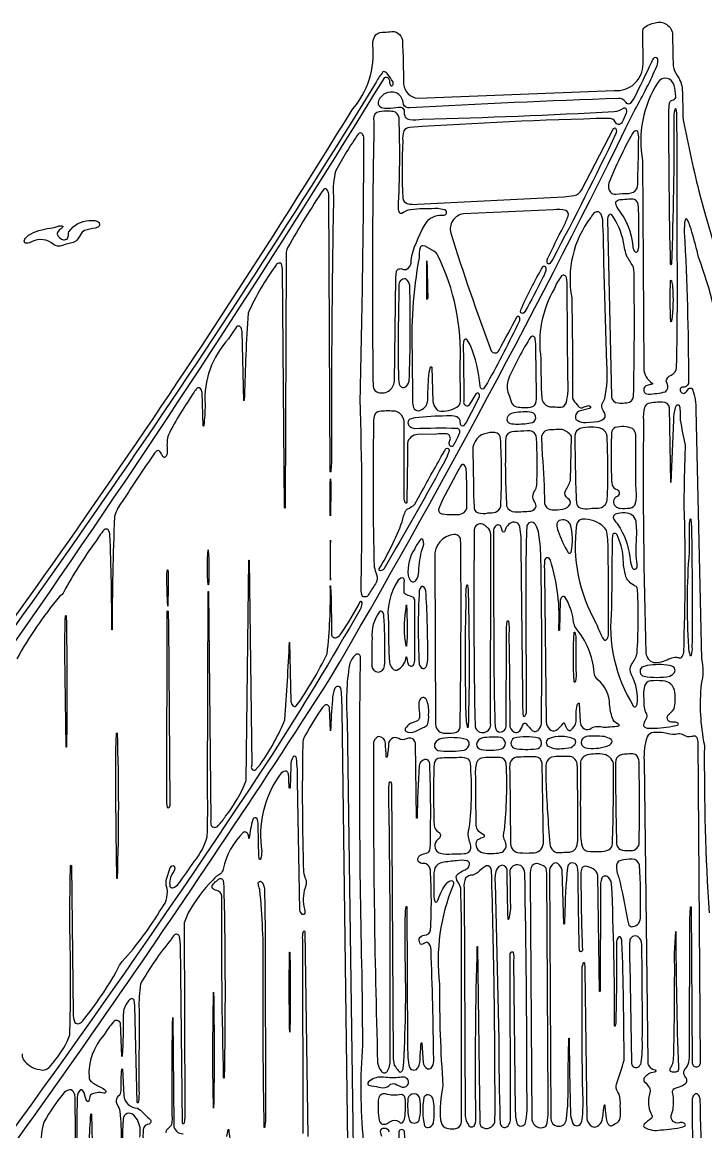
# Model space of a CAD drawing. Header units: metres. Extents: x 0.1 to 11.9, y 2.5 to 10.6.
# Drawn here: x 6.68 to 8.805, y 7.151 to 10.598 of the extents above; entities that cross this region are included whole.
import ezdxf

# ---------------------------------------------------------------- set-up
doc = ezdxf.new("R2010")
doc.units = ezdxf.units.M

msp = doc.modelspace()

# ---------------------------------------------------------------- linework, layer by layer
at = {"layer": 'Layer 1', "color": 0}
for points in [[(6.04073, 7.92619, 0.0277), (7.70537, 10.3256), (7.70537, 10.3256, 0.2075), (7.76971, 10.52715, -0.1031), (7.77573, 10.55457, -0.2416), (7.80009, 10.56705, 0.0179), (7.8229, 10.56874, -0.4296), (7.86173, 10.54217, -0.0086), (7.86565, 10.40595, 0.3712), (7.91063, 10.36227), (8.52034, 10.38612, 0.4442), (8.60974, 10.46837), (8.60879, 10.56876, -0.1869), (8.61513, 10.58267, -0.1322), (8.64719, 10.59617, -0.4922), (8.70156, 10.55943, 0.0068), (8.7034, 10.46224, 0.1331), (8.71581, 10.43278, -0.1458), (8.73148, 10.38928, -0.0059), (8.73418, 10.29458, 0.0105), (8.78707, 10.05814, 0.008), (9.36239, 8.14779, 0.034)], [(6.20922, 6.50526, 0.0181), (7.6367, 8.5581, 0.0184), (8.58445, 10.32633, 0.0305), (8.65326, 10.46368, 0.1388), (8.65572, 10.482, 0.5564), (8.64438, 10.48713, 0.0882), (8.63565, 10.47385, -0.0136), (8.58085, 10.36113), (8.56976, 10.34559, -0.3911), (8.55981, 10.34616, -0.0966), (8.55571, 10.35091, 0.2585), (8.53392, 10.3611, 0.0059), (7.88434, 10.33184, -0.3339), (7.86554, 10.34256), (7.86391, 10.35015, 0.2518), (7.84255, 10.37889, 0.436), (7.78654, 10.35003, 0.3918), (7.7969, 10.33365, 0.1128), (7.81602, 10.3311, 0.0137), (7.84951, 10.33397, -0.5482), (7.86767, 10.31752, 0.1406), (7.87084, 10.30367, 0.2177), (7.88451, 10.29595, 0.0542), (7.92348, 10.29687, 0.0064), (8.5205, 10.32052, 0.1476), (8.54867, 10.33113, -0.4439), (8.55661, 10.33042, -0.1767), (8.55708, 10.3158, -0.0201), (8.54445, 10.28744, -0.2897), (8.5333, 10.28044, -0.291), (8.52348, 10.28843, 0.2923), (8.50244, 10.29957, 0.0109), (7.8845, 10.27133, 0.2316), (7.8664, 10.26045, 0.1189), (7.86271, 10.22933, 0.0199), (7.86306, 10.05184, 0.281), (7.8763, 10.03519, 0.0941), (7.90836, 10.03291), (8.36403, 10.05627), (8.39564, 10.05957, 0.1686), (8.41902, 10.07648), (8.51791, 10.268, -0.5691), (8.52536, 10.26718, -0.1871), (8.5256, 10.25204, -0.0101), (8.32919, 9.86204), (8.32032, 9.84871, -0.4716), (8.31314, 9.84904, -0.2021), (8.31299, 9.86363, -0.0105), (8.36229, 9.9621, 0.0331), (8.37707, 9.99608, 0.3917), (8.37018, 10.0137, 0.1038), (8.33144, 10.01584), (8.05184, 10.00282, 0.4672), (8.01255, 9.94277, 0.0164), (8.13816, 9.57773, 0.298), (8.15067, 9.57072, 0.2979), (8.16211, 9.57938, 0.0073), (8.21816, 9.68367, -0.2722), (8.22176, 9.68534, -0.2726), (8.22498, 9.683, -0.1864), (8.22467, 9.66841, -0.0141), (8.12639, 9.47842), (8.11346, 9.45933, -0.3762), (8.1076, 9.45944, -0.2107), (8.10375, 9.46819, 0.0725), (8.07261, 9.59608), (8.06339, 9.6119, 0.4392), (8.05383, 9.61122), (8.0515, 9.605, 0.0365), (8.05139, 9.56689), (8.05234, 9.42019, 0.2795), (8.05649, 9.40895, 0.2795), (8.06837, 9.40744), (8.07291, 9.41322), (8.09194, 9.44457, -0.5448), (8.09924, 9.44529, -0.2012), (8.0993, 9.431, -0.017), (8.06069, 9.35685), (8.05187, 9.34392, -0.5174), (8.0429, 9.34932, -0.0489), (8.04176, 9.35517, 0.283), (8.03101, 9.37257, 0.1187), (7.99904, 9.37511, 0.0232), (7.90086, 9.36928), (7.8853, 9.36519, 0.5375), (7.88472, 9.34272, 0.1464), (7.89999, 9.33644, -0.0115), (8.03087, 9.3374, -0.4642), (8.03895, 9.32221, -0.0279), (8.02676, 9.29537, -0.0235), (8.02111, 9.28495, -0.3407), (8.01394, 9.28054, -0.3408), (8.00785, 9.28635, -0.1367), (8.00895, 9.29895, 0.5294), (7.99945, 9.31967, 0.0565), (7.96746, 9.31823), (7.90911, 9.31702, 0.3685), (7.87755, 9.29027, -0.0061), (7.87537, 9.10539, -0.3097), (7.87279, 9.10396, -0.3095), (7.87053, 9.10585, -0.1147), (7.86743, 9.11985), (7.86685, 9.35933, 0.3838), (7.83359, 9.39015, 0.0397), (7.79008, 9.38914, 0.2771), (7.7747, 9.37669, 0.0883), (7.772, 9.34514, 0.0109), (7.77413, 8.90629, 0.0297), (7.78174, 8.88237, -0.2436), (7.77806, 8.85331, 0.0098), (7.75701, 8.82, -0.4337), (7.73837, 8.81442), (7.73529, 8.82082, -0.0611), (7.73406, 8.85904, 0.0131), (7.73057, 9.42791, 0.0058), (7.74206, 10.23777, 0.171), (7.73679, 10.25199, 0.4338), (7.72539, 10.25177, 0.0278), (7.65479, 10.13712, 0.089), (7.64774, 10.05772, 0.0054), (7.64158, 9.25372, -0.0356), (7.63904, 9.20149, -0.3613), (7.63836, 9.20092, -0.3613), (7.63768, 9.20149), (7.63316, 10.06408, 0.1473), (7.62732, 10.07848, 0.448), (7.61723, 10.07924, 0.0203), (7.50609, 9.89963, 0.1401), (7.50058, 9.8682), (7.49744, 9.08995, -0.3803), (7.49636, 9.08899, -0.3796), (7.4953, 9.08995), (7.48918, 9.8321), (7.48616, 9.84808, 0.444), (7.46968, 9.84432, 0.049), (7.382, 9.69483), (7.382, 9.69483, 0.01), (7.37093, 9.43583), (7.36932, 9.42254), (7.36389, 9.63778, 0.1653), (7.35809, 9.65205, 0.4289), (7.34654, 9.65168, 0.0288), (7.3213, 9.61468, 0.2044), (7.24848, 9.41078, -0.0283), (7.24443, 9.34414, -0.3601), (7.24376, 9.3436, -0.3583), (7.24311, 9.34414), (7.23934, 9.44793, 0.1736), (7.23326, 9.46094, 0.4035), (7.22404, 9.46107, 0.0665), (7.21379, 9.44829, 0.03), (7.1344, 9.31661, 0.0927), (7.13084, 9.27342), (7.13087, 9.2616, -0.1734), (7.12471, 9.24657, -0.3849), (7.1207, 9.24614, -0.1474), (7.11503, 9.25354, 0.1323), (7.10584, 9.26635, 0.3104), (7.09861, 9.26697), (7.0913, 9.25924, 0.0095), (6.99195, 9.11025, 0.1072), (6.96693, 9.06267, 0.0101), (6.95991, 8.71077, -0.3919), (6.9593, 8.7102, -0.3919), (6.95868, 8.71077, 0.0105), (6.95303, 9.00623, 0.1696), (6.94731, 9.02084, 0.4137), (6.93498, 9.02131, 0.0397), (6.90754, 8.98358, 0.0377), (6.80988, 8.82893, -0.1178), (6.7963, 8.81376, 0.0491), (6.66353, 8.62067, 0.0404)], [(8.85748, 9.55683, 0.0587), (8.7826, 9.86826, 0.0151), (8.76189, 9.94596, 0.06), (8.7472, 9.98488, 0.2886), (8.74386, 9.98691, 0.289), (8.74057, 9.98477, 0.0584), (8.73806, 9.94624, -0.0142), (8.75082, 9.48297, -0.4899), (8.73533, 9.46471, 0.2779), (8.72646, 9.46087, 0.278), (8.7257, 9.45123, 0.1896), (8.73658, 9.4448, 0.1991), (8.73846, 9.44545, 0.028), (8.74807, 9.45505), (8.75197, 9.45993, -0.361), (8.76115, 9.4599), (8.76453, 9.45516, -0.0929), (8.7737, 9.39447), (8.79107, 8.62017, -0.1272), (8.79039, 8.54234, 0.076), (8.80045, 8.35241, 0.018), (8.81505, 7.83148, 0.064)], [(6.67998, 7.39372, 0.14), (6.68368, 7.3764, 0.2104), (6.73498, 7.34463, 0.2856), (6.76428, 7.35145, 0.0534), (6.78385, 7.37559, 0.095), (6.82829, 7.45233, 0.0096), (6.83008, 7.70507, -0.0149), (6.83077, 7.97788, -0.3537), (6.83188, 7.97914, -0.353), (6.83335, 7.97834), (6.83892, 7.51759, 0.0986), (6.84276, 7.4943, 0.3481), (6.8531, 7.48683, 0.1713), (6.86744, 7.49482, 0.0436), (6.97681, 7.65628, -0.0842), (6.99064, 7.67997, 0.0517), (7.11381, 7.8464, 0.2586), (7.12814, 7.91622, -0.115), (7.12869, 7.93574), (7.14037, 7.97147), (7.14402, 7.97641, -0.4368), (7.15269, 7.97618, -0.3383), (7.14806, 7.95587, 0.1983), (7.13952, 7.9137, 0.3184), (7.14813, 7.90942, 0.1226), (7.16644, 7.92139, -0.0056), (7.21496, 7.99064, 0.1042), (7.25529, 8.06793, 0.0125), (7.25639, 8.21033), (7.25804, 8.82885, -0.3608), (7.25871, 8.82943, -0.3625), (7.25941, 8.82885), (7.26601, 8.12007, 0.0935), (7.26757, 8.10293, 0.5112), (7.28976, 8.10248, 0.048), (7.31234, 8.132, 0.073), (7.37674, 8.24221), (7.37674, 8.24221), (7.38424, 8.92702, -0.3914), (7.38484, 8.92756, -0.3907), (7.38543, 8.92702), (7.39367, 8.29018), (7.3922, 8.28265, 0.5319), (7.40445, 8.27521), (7.42089, 8.29332, 0.056), (7.49685, 8.43154, 0.0051), (7.51095, 8.67208), (7.51537, 8.48839, 0.1777), (7.52159, 8.47479, 0.4069), (7.5322, 8.47424, 0.0437), (7.62809, 8.63638, 0.0339), (7.63766, 8.84674, -0.396), (7.63817, 8.84722, -0.396), (7.63867, 8.84674, -0.0097), (7.64167, 8.69466, 0.479), (7.65659, 8.68689, 0.1582), (7.67134, 8.69954, 0.0375), (7.73054, 8.7984, -0.5132), (7.73363, 8.79873, -0.1983), (7.73583, 8.79255, -0.0993), (7.73022, 8.7734, -0.0118), (7.45563, 8.32092, -0.0169), (6.29551, 6.67887, -0.0135)], [(7.69267, 7.11507), (7.67439, 8.46254, 0.0203), (7.67185, 8.52344), (7.67011, 8.52991, 0.2899), (7.66089, 8.53513, 0.2898), (7.65224, 8.52903, 0.0779), (7.64417, 8.49336, 0.0117), (7.63859, 8.39687), (7.63542, 8.46827, 0.4886), (7.62066, 8.47708), (7.61338, 8.46909, 0.0265), (7.56036, 8.38424, 0.1544), (7.5523, 8.3526, 0.013), (7.55456, 7.95927, 0.0535), (7.56127, 7.93478, -0.1637), (7.56192, 7.9166, 0.1383), (7.55562, 7.85133, -0.0488), (7.55859, 7.83342, -0.5734), (7.55077, 7.82671, -0.2126), (7.5436, 7.83931), (7.53604, 8.24182, 0.0283), (7.53266, 8.31132, 0.2748), (7.52902, 8.31708, 0.275), (7.52221, 8.31663, 0.1522), (7.51512, 8.2872), (7.51258, 8.21997, -0.3777), (7.51146, 8.21898, -0.377), (7.51035, 8.21997, -0.0151), (7.50891, 8.25345, 0.0455), (7.5071, 8.26515, 0.494), (7.49325, 8.27054, 0.1544), (7.47901, 8.25748, 0.1918), (7.42463, 8.02227, -0.0458), (7.42128, 7.99896, -0.3376), (7.41893, 7.99717, -0.3376), (7.41658, 7.99896, -0.0144), (7.41411, 8.09771, 0.0546), (7.41162, 8.12084, 0.3217), (7.40442, 8.12673, 0.3218), (7.39653, 8.1218, 0.0444), (7.38599, 8.06319, -0.4888), (7.38546, 8.06286, -0.2791), (7.38486, 8.06357, 0.0337), (7.38243, 8.07464, 0.4519), (7.36782, 8.08193, 0.1413), (7.30449, 7.96755, -0.1628), (7.29661, 7.95282, 0.0997), (7.27233, 7.93324, 0.0641), (7.19639, 7.83164), (7.18387, 7.79998), (7.18605, 7.21694, -0.0489), (7.18324, 7.17762, -0.3423), (7.18103, 7.17591, -0.3417), (7.17884, 7.17762), (7.17189, 7.73469), (7.16908, 7.75806, 0.5035), (7.15305, 7.76327, 0.1005), (7.14282, 7.74835, 0.0475), (7.04834, 7.61076, 0.0447), (7.04327, 7.5314), (7.04273, 7.28029, -0.0733), (7.04082, 7.24208, -0.3518), (7.03918, 7.24076, -0.3525), (7.03752, 7.24208), (7.03049, 7.54272), (7.02776, 7.55987, 0.3451), (7.02045, 7.56491, 0.1697), (7.00809, 7.5551, 0.1563), (6.99432, 7.51527, -0.0122), (6.99123, 7.3863, -0.3564), (6.99045, 7.38567, -0.3564), (6.98968, 7.3863), (6.98554, 7.48928, 0.564), (6.96348, 7.49292, 0.029), (6.93441, 7.45197, 0.2025), (6.88788, 7.32064, 0.217), (6.89401, 7.30776, 0.0527), (6.9232, 7.28998, -0.0962), (6.93931, 7.2792, -0.2961), (6.93935, 7.27327, -0.296), (6.93396, 7.27081, 0.2391), (6.89199, 7.26478, 0.1389), (6.89123, 7.26352, 0.0124), (6.88741, 7.24774, -0.4625), (6.88356, 7.24569, -0.251), (6.87901, 7.25106), (6.87434, 7.26835, 0.1532), (6.86767, 7.28049, 0.4094), (6.86003, 7.28049, 0.1985), (6.85122, 7.25854, 0.0169), (6.85504, 6.91718, 0.0083)], [(7.55388, 7.14597), (7.55243, 7.74819, -0.1162), (7.55439, 7.77333, -0.3204), (7.55651, 7.77522, -0.321), (7.559, 7.77383), (7.56817, 7.13706, 0.3439)], [(7.1284, 7.14762, -0.3124), (7.1339, 7.16177, 0.0309), (7.1431, 7.17118, 0.1242), (7.14696, 7.18849, -0.0074), (7.1479, 7.50552, -0.3927), (7.14833, 7.50592, -0.3927), (7.14876, 7.50552), (7.15128, 7.17267, 0.4167), (7.18008, 7.1453, -0.0568)], [(6.98987, 7.03675, 0.0245), (6.98513, 7.214, 0.0796), (6.97597, 7.23581, -0.1319), (6.97285, 7.24825, -0.1797), (6.98395, 7.26657, 0.1118), (6.98747, 7.28324, -0.0204), (6.98949, 7.34562, -0.3483), (6.9905, 7.34642, -0.3495), (6.99153, 7.34562), (6.99606, 7.2644, 0.3737), (7.03814, 7.22447, -0.115), (7.05595, 7.2102, 0.0145), (7.07485, 7.19242, -0.568), (7.07521, 7.17488, 0.3945), (7.05612, 7.15836, 0.0311), (7.0564, 7.11958, 0.0555)], [(6.845, 6.90006, 0.006), (6.84476, 7.2585, 0.1128), (6.84003, 7.27545, 0.3737), (6.82304, 7.28062, 0.1378), (6.8071, 7.2693, 0.0341), (6.74871, 7.18358, 0.1188), (6.74049, 7.10501)], [(6.8902, 7.02612, -0.0362), (6.89401, 7.2059, -0.379), (6.89478, 7.20659, -0.3798), (6.89557, 7.2059), (6.90145, 6.94149, 0.3399)], [(7.04616, 7.13468, 0.0197), (7.04725, 7.15855, 0.1673), (7.02707, 7.203, 0.3031), (7.00607, 7.20768, 0.3031), (6.99369, 7.19008, 0.0169), (6.99241, 7.03675, -0.3718)], [(7.31614, 7.13655), (7.32051, 7.15749, -0.2786), (7.32154, 7.15863, -0.4665), (7.32241, 7.15806, 0.0491), (7.32599, 7.13112)], [(7.82136, 7.15125, 0.3632), (7.8044, 7.16182, 0.4378), (7.7927, 7.15178, 0.0574), (7.79734, 7.1373, -0.2331)], [(7.87383, 6.86299, 0.0076), (7.86868, 7.15114, 0.3384), (7.85981, 7.15801, 0.3385), (7.85085, 7.15125, 0.0074), (7.85013, 5.89353, -0.1274)]]:
    msp.add_lwpolyline(points, format="xyb", dxfattribs=at)
for points in [[(2.87343, 4.59892, 0.1276), (2.86229, 4.57138, 0.3157), (2.86591, 4.55992, 0.3157), (2.87791, 4.55941, 0.0087), (3.42105, 5.06938), (4.30586, 5.93711, 0.0199), (5.43085, 7.15143, 0.0349), (6.76457, 8.82672, 0.0132), (7.80683, 10.4261, -0.3156), (7.81356, 10.42746, -0.3081), (7.82169, 10.41323, 0.1559), (7.82504, 10.40217, 0.554), (7.83153, 10.40224, 0.2638), (7.83198, 10.4139, 0.0415), (7.81648, 10.43607, 0.1151), (7.80658, 10.44448, 0.3209), (7.80157, 10.44374, 0.041), (7.77989, 10.41175, -0.0264), (6.06598, 7.92675, -0.0319), (3.46018, 5.16184), (2.87343, 4.59892)], [(8.60827, 10.16823), (8.61192, 9.52275, 0.2541), (8.63834, 9.47719, -0.294), (8.63951, 9.47544, -0.2949), (8.6384, 9.47363, 0.0658), (8.62553, 9.47022), (8.61857, 9.46819, 0.3506), (8.61244, 9.45238, 0.3506), (8.62651, 9.44294, 0.0512), (8.67925, 9.45003, 0.3588), (8.68499, 9.47539), (8.68209, 9.48293, -0.321), (8.69676, 9.50187, 0.2907), (8.71389, 9.5258, 0.009), (8.71547, 9.94718, 0.0053), (8.7148, 10.31619), (8.71285, 10.3286, 0.2871), (8.71113, 10.32968, 0.2859), (8.70942, 10.3286, 0.1182), (8.70595, 10.30594, -0.0099), (8.69811, 9.84614, -0.363), (8.69671, 9.84496, -0.3623), (8.69532, 9.84614, -0.0054), (8.68994, 10.32423), (8.69185, 10.34785, -0.2768), (8.70393, 10.35732, 0.3725), (8.71188, 10.36779, 0.0571), (8.70609, 10.4012, 0.3128), (8.68434, 10.42368, 0.3129), (8.65566, 10.4112, 0.1898), (8.60827, 10.16823)], [(7.77356, 10.29015, 0.008), (7.77058, 9.46746, 0.2678), (7.78225, 9.44987, 0.5314), (7.83688, 9.48306), (7.84163, 9.804), (7.84362, 9.82482, -0.4339), (7.86236, 9.83104, 0.0806), (7.87357, 9.83035, 0.3147), (7.88936, 9.85781), (7.8907, 9.87249, -0.0669), (7.93842, 9.97956, -0.2559), (7.99191, 9.99857, 0.3745), (7.99915, 10.00741, 0.3745), (7.99139, 10.0158, 0.0996), (7.95252, 10.01858, 0.0449), (7.87881, 10.01427, 0.0896), (7.8626, 10.0053, -0.4109), (7.85426, 10.00564, -0.1351), (7.84929, 10.01982, 0.0222), (7.85137, 10.30032, 0.3719), (7.83329, 10.32068, 0.056), (7.81158, 10.32154, 0.105), (7.7822, 10.3178, 0.3437), (7.77356, 10.29015)], [(8.50329, 10.09896, 0.2127), (8.5085, 10.07037, 0.2096), (8.52555, 10.06438, -0.0144), (8.56583, 10.06639, 0.2373), (8.59018, 10.08053, 0.1118), (8.5931, 10.10992, 0.0082), (8.59635, 10.24266), (8.59313, 10.25888, 0.3658), (8.58726, 10.2609, 0.1545), (8.5769, 10.25261, 0.0297), (8.50329, 10.09896)], [(8.58287, 10.04768, 0.0893), (8.56474, 10.04837, -0.03), (8.54147, 10.04674, 0.1192), (8.52683, 10.04145, 0.296), (8.52416, 10.03531, 0.104), (8.53168, 10.01809, -0.1553), (8.57764, 9.90221, 0.1569), (8.58525, 9.88441, 0.4713), (8.59348, 9.88653, 0.1152), (8.59626, 9.90327), (8.59638, 9.99327, 0.0396), (8.59444, 10.03193, 0.2751), (8.58287, 10.04768)], [(8.38809, 9.74191, -0.0078), (8.39009, 9.4293), (8.39341, 9.42371, -0.0132), (8.40843, 9.40495, 0.2735), (8.42011, 9.40042), (8.42703, 9.4034, 0.0421), (8.4401, 9.40721, -0.3797), (8.44597, 9.40429, -0.3797), (8.44378, 9.39811), (8.4116, 9.38948, 0.4532), (8.4014, 9.36456), (8.40686, 9.3605, 0.1514), (8.43164, 9.35509), (8.47013, 9.35809, 0.2038), (8.49192, 9.37155, 0.2441), (8.48878, 9.38717, -0.1912), (8.482, 9.41018), (8.49116, 9.42911, 0.0657), (8.49768, 9.53665), (8.48744, 9.85244, 0.017), (8.48436, 9.98479), (8.47965, 10.00204, 0.423), (8.46001, 10.00699, 0.1208), (8.44701, 9.99121, 0.2116), (8.38809, 9.74191)], [(8.58179, 9.80308, 0.0689), (8.58023, 9.83678, 0.035), (8.5604, 9.8687, -0.0557), (8.54917, 9.91536, 0.1035), (8.51249, 9.99966, 0.4968), (8.50346, 9.99922, 0.1469), (8.49955, 9.98507), (8.51128, 9.43579, 0.3915), (8.53204, 9.41539, 0.0235), (8.55956, 9.41565, 0.3865), (8.58015, 9.43588, 0.0101), (8.58179, 9.80308)], [(6.8383, 9.96252, -0.2027), (6.90576, 9.98183, -0.1774), (6.91924, 9.97553, -0.5013), (6.91498, 9.96147), (6.90653, 9.95867, 0.0386), (6.87396, 9.951), (6.86685, 9.9459), (6.85285, 9.92482, -0.1853), (6.83897, 9.91425, 0.0153), (6.80516, 9.90459, -0.2448), (6.77652, 9.90841, 0.305), (6.71121, 9.9168, -0.0899), (6.69329, 9.91149, -0.4468), (6.68654, 9.91773), (6.68811, 9.92379, -0.1179), (6.69999, 9.9366, -0.102), (6.76692, 9.95831, 0.0444), (6.79155, 9.96473, -0.1495), (6.80571, 9.96484, -0.4801), (6.80636, 9.96278, -0.0822), (6.79926, 9.95529, 0.0806), (6.78975, 9.94531, 0.222), (6.7889, 9.94017, 0.2134), (6.80889, 9.92183, 0.4959), (6.82376, 9.93874, -0.0965), (6.82514, 9.94692), (6.8383, 9.96252)], [(7.91363, 9.86618, 0.0577), (7.89268, 9.55244, 0.0064), (7.89378, 9.4148, 0.1126), (7.89869, 9.39769, 0.3686), (7.91647, 9.39232, 0.3439), (7.94126, 9.43018, -0.024), (7.94485, 9.5108), (7.94873, 9.52621, -0.3077), (7.95101, 9.52814, -0.3078), (7.95364, 9.52673), (7.95685, 9.41989, 0.1633), (7.96875, 9.39497, 0.1968), (7.98533, 9.38962, 0.1582), (8.03638, 9.40672, 0.23), (8.042, 9.41952), (8.04189, 9.53665, 0.1242), (7.97235, 9.87401, 0.1616), (7.9597, 9.88673), (7.93307, 9.90208), (7.92552, 9.9038, 0.3545), (7.91707, 9.89733, 0.0602), (7.91363, 9.86618)], [(7.94033, 9.76067, -0.1011), (7.93927, 9.7371), (7.93898, 9.73683), (7.93861, 9.737, -0.1329), (7.93785, 9.73918), (7.93779, 9.85716), (7.93923, 9.83389, 0.0099), (7.94033, 9.76067)], [(8.24338, 9.70065), (8.23916, 9.69527, -0.2828), (8.23309, 9.694, -0.2831), (8.22921, 9.69887), (8.22997, 9.70454, -0.0268), (8.29829, 9.83853, -0.2826), (8.30308, 9.84052, -0.2828), (8.30703, 9.83714, -0.1788), (8.30671, 9.82414, -0.0521), (8.29678, 9.80133, -0.0136), (8.24338, 9.70065)], [(7.86715, 9.46358, 0.295), (7.8829, 9.48352, 0.0163), (7.88467, 9.77992, 0.2076), (7.87221, 9.80085, 0.4784), (7.85031, 9.78033), (7.84938, 9.67875, 0.0071), (7.84926, 9.50708, 0.0438), (7.85213, 9.47425, 0.3854), (7.86715, 9.46358)], [(8.29259, 9.55244, 0.0173), (8.29507, 9.43028, 0.4402), (8.3326, 9.40369, 0.0674), (8.35414, 9.40264, 0.3283), (8.37149, 9.41671, 0.0777), (8.37626, 9.48933), (8.37364, 9.7715, 0.0639), (8.37151, 9.80493, 0.5549), (8.35687, 9.81009, 0.0747), (8.3342, 9.77098, 0.1725), (8.29259, 9.55244)], [(8.69807, 9.66933, -0.1263), (8.69682, 9.66705), (8.69642, 9.66695), (8.69614, 9.66726, -0.0252), (8.69541, 9.79563, -0.5), (8.6968, 9.79635, -0.2226), (8.69867, 9.79402, -0.0437), (8.70116, 9.77651, -0.0603), (8.69807, 9.66933)], [(8.19213, 9.44341, 0.0188), (8.20143, 9.41618, 0.2696), (8.21609, 9.4035, 0.069), (8.2378, 9.40171, 0.1045), (8.26668, 9.40403, 0.2044), (8.2751, 9.41281, 0.1086), (8.27853, 9.44398), (8.27682, 9.58203, 0.0491), (8.27459, 9.61478, 0.5636), (8.261, 9.62127, 0.0384), (8.19148, 9.48968, 0.2062), (8.19213, 9.44341)], [(8.74218, 9.28443, -0.0243), (8.72671, 9.36214, -0.0232), (8.72579, 9.39134, 0.0446), (8.72429, 9.40318, 0.282), (8.71962, 9.40821, 0.282), (8.71302, 9.40634), (8.70936, 9.40021, 0.0764), (8.70468, 9.36172), (8.69579, 9.16784), (8.69194, 9.4004, 0.4053), (8.67044, 9.41829, 0.0548), (8.62605, 9.41352, 0.2419), (8.61432, 9.40133, 0.0879), (8.61111, 9.36184, 0.0103), (8.6189, 8.63815, 0.3199), (8.64249, 8.60959, 0.1455), (8.69006, 8.62018, -0.0673), (8.70836, 8.62527, -0.1146), (8.71959, 8.62424, 0.2354), (8.72925, 8.62424, 0.1448), (8.73614, 8.64058, 0.0167), (8.73795, 9.09454, -0.0123), (8.74218, 9.28443)], [(8.26657, 9.35453, 0.3651), (8.27604, 9.37411, 0.365), (8.25836, 9.38676, 0.084), (8.20125, 9.38303, 0.3265), (8.1866, 9.36254, 0.3392), (8.2021, 9.35078, 0.0571), (8.24811, 9.35163), (8.26657, 9.35453)], [(8.5882, 9.14311, -0.0061), (8.58741, 9.31165, 0.1265), (8.58235, 9.33053), (8.57665, 9.33636, 0.1668), (8.52344, 9.33898, 0.2944), (8.5117, 9.32234, 0.0123), (8.51114, 9.22129, 0.0156), (8.51237, 9.1674, 0.2771), (8.52565, 9.14752, -0.3408), (8.53579, 9.13626, -0.3408), (8.52748, 9.1236, 0.5655), (8.52389, 9.0947, 0.1972), (8.53812, 9.08847, 0.0536), (8.56923, 9.08907, 0.3334), (8.58653, 9.10392, 0.0907), (8.5882, 9.14311)], [(8.12644, 9.32202, 0.3844), (8.08049, 9.26821), (8.08245, 9.15783, 0.0115), (8.08495, 9.08889, 0.313), (8.09758, 9.07386, 0.1068), (8.12789, 9.07364, 0.0562), (8.15077, 9.07632, 0.2935), (8.16748, 9.09462, 0.0288), (8.16685, 9.30557, 0.2714), (8.15636, 9.32171, 0.1461), (8.12644, 9.32202)], [(8.18586, 9.09563, 0.3321), (8.21123, 9.07719, 0.0226), (8.26053, 9.07951, 0.3314), (8.27734, 9.09521, 0.1229), (8.27147, 9.11076, -0.2672), (8.27077, 9.13781, 0.1684), (8.28012, 9.17461, 0.0181), (8.27901, 9.30606, 0.2508), (8.26761, 9.32572, 0.1186), (8.24938, 9.32881, -0.0142), (8.20976, 9.32655, 0.2785), (8.18463, 9.31362, 0.0947), (8.18249, 9.28195, 0.0221), (8.18586, 9.09563)], [(8.38384, 9.17469), (8.38697, 9.31231, 0.1709), (8.35727, 9.33347, 0.0373), (8.33278, 9.33189), (8.31898, 9.33181, 0.4227), (8.29413, 9.30663), (8.2961, 9.25201, -0.0259), (8.30336, 9.10335, 0.3627), (8.32629, 9.08349, 0.0449), (8.36082, 9.08586, 0.232), (8.383, 9.1011, 0.371), (8.37601, 9.11899, -0.3919), (8.36887, 9.14229, 0.0493), (8.38384, 9.17469)], [(8.41447, 9.33592), (8.40334, 9.32929, 0.1552), (8.39815, 9.29774, 0.0097), (8.40246, 9.10468, 0.2878), (8.41389, 9.08929, 0.1071), (8.44517, 9.08775, -0.0182), (8.47075, 9.08886, 0.3705), (8.49863, 9.11434, 0.0232), (8.49786, 9.31184, 0.2771), (8.48208, 9.33549, 0.1465), (8.41447, 9.33592)], [(8.00016, 9.24696, -0.0106), (7.80369, 8.89945, -0.253), (7.79328, 8.89435, -0.527), (7.78971, 8.90002, 0.0429), (7.86118, 9.04582, -0.0758), (7.87302, 9.0818), (7.87754, 9.08605, 0.0769), (7.90041, 9.10053), (7.92353, 9.1421, -0.0074), (7.99692, 9.27369, -0.3178), (8.00425, 9.27411, -0.3177), (8.00709, 9.26734), (8.00016, 9.24696)], [(7.9741, 9.08496, 0.4243), (7.98672, 9.0705, 0.0421), (8.03954, 9.06939, 0.4165), (8.06229, 9.09895, 0.0219), (8.05994, 9.21088, 0.1834), (8.05416, 9.22307, 0.4199), (8.04587, 9.22283, 0.0757), (8.03772, 9.20976), (7.98538, 9.11221), (7.9741, 9.08496)], [(7.63812, 9.06486), (7.63788, 9.06554, -0.0068), (7.63796, 9.17985), (7.63946, 9.16438, -0.0064), (7.63812, 9.06486)], [(8.5316, 9.03791, -0.1178), (8.56886, 8.93703, 0.0548), (8.57534, 8.90599, 0.5341), (8.58847, 8.90022, 0.1778), (8.59127, 8.91396, -0.0478), (8.58901, 8.98402, 0.04), (8.58891, 9.04252, 0.361), (8.56004, 9.07354, 0.0615), (8.53226, 9.07215), (8.52429, 9.0699, 0.4753), (8.51903, 9.05406, 0.0643), (8.5316, 9.03791)], [(8.08763, 8.40985, 0.398), (8.1167, 8.392, 0.398), (8.13614, 8.42003), (8.13715, 8.93654, -0.0157), (8.13653, 9.00615, 0.2509), (8.12579, 9.02905, 0.0672), (8.1116, 9.03915, 0.516), (8.08526, 9.02153, 0.008), (8.08763, 8.40985)], [(8.29158, 8.96829), (8.28459, 9.01498, 0.0977), (8.27553, 9.03737, 0.342), (8.25921, 9.04447, 0.342), (8.24824, 9.03045, 0.0116), (8.24592, 8.81033), (8.24669, 8.45676, -0.1066), (8.24241, 8.44294, -0.301), (8.24022, 8.44149, -0.3018), (8.23801, 8.44294, -0.0305), (8.236, 8.51076), (8.23119, 8.96782, 0.0481), (8.22699, 9.03011), (8.22405, 9.03773, 0.3161), (8.20452, 9.04495, 0.2683), (8.18014, 9.01681, -0.3284), (8.17659, 9.01404, -0.3285), (8.17288, 9.01661), (8.16898, 9.02954, 0.4667), (8.15286, 9.03488, 0.1926), (8.14536, 9.02166, 0.0061), (8.14624, 8.69981, 0.0104), (8.15009, 8.40969, 0.1507), (8.1559, 8.39648), (8.16089, 8.3933, 0.4367), (8.1839, 8.40988), (8.18518, 8.69843, -0.0358), (8.18737, 8.73751, -0.3447), (8.18941, 8.73911, -0.3447), (8.19145, 8.73751, -0.0528), (8.19299, 8.69843), (8.19443, 8.57349), (8.19625, 8.40982, 0.3044), (8.21433, 8.39171, 0.2366), (8.22667, 8.39682, 0.0448), (8.23784, 8.41893, -0.4969), (8.24657, 8.41894, 0.017), (8.26499, 8.39804, 0.42), (8.28533, 8.40045, 0.1476), (8.29386, 8.4192, 0.0087), (8.29158, 8.96829)], [(8.38362, 9.03945, 0.3828), (8.34942, 9.0498, 0.2923), (8.34153, 9.03754, 0.0809), (8.34617, 9.01762, 0.0591), (8.37718, 8.95037, 0.2731), (8.38217, 8.9487, 0.2736), (8.38607, 8.95227, 0.1202), (8.38362, 9.03945)], [(8.46339, 8.7323, 0.0152), (8.48349, 8.68613), (8.48755, 8.68037, 0.4671), (8.49647, 8.6802, 0.1701), (8.5024, 8.69368, 0.0051), (8.50143, 8.95203, 0.0402), (8.49764, 9.0149, 0.1456), (8.48829, 9.02937, 0.2101), (8.42085, 9.05458, 0.3266), (8.40309, 9.03704, 0.1636), (8.46339, 8.7323)], [(8.75954, 9.05362, 0.3349), (8.75733, 9.05529, 0.3342), (8.75513, 9.05362, 0.0952), (8.75303, 9.02937, -0.0076), (8.75308, 8.95244, 0.0357), (8.7511, 8.65675, 0.0819), (8.75568, 8.63245, 0.2969), (8.758, 8.63094, 0.2961), (8.76031, 8.63245, 0.0928), (8.76296, 8.65675, 0.0061), (8.76135, 9.02937), (8.75954, 9.05362)], [(7.97958, 8.39234), (7.98937, 8.38958, 0.0197), (8.02274, 8.39041, 0.3778), (8.04138, 8.4098, 0.0051), (8.04381, 8.90505, 0.0057), (8.04285, 8.98973, 0.4271), (8.023, 9.00698, 0.4051), (7.96244, 8.93703), (7.96493, 8.41831, 0.2428), (7.97958, 8.39234)], [(8.51219, 8.77875, 0.1702), (8.58058, 8.47268, 0.3793), (8.58609, 8.47179, 0.2041), (8.59143, 8.47953, 0.1468), (8.57414, 8.5712, -0.2568), (8.57437, 8.60335, 0.0802), (8.59117, 8.63708, 0.0279), (8.59304, 8.83282, 0.183), (8.58827, 8.84562, -0.172), (8.55689, 8.87344, -0.0663), (8.5483, 8.9369, 0.0827), (8.52907, 9.00555, 0.3072), (8.52159, 9.01021, 0.3073), (8.5145, 9.00497, 0.0053), (8.51219, 8.77875)], [(7.63795, 8.86487), (7.63791, 8.98956, 0.0059), (7.63795, 8.86487)], [(7.90024, 8.96242, 0.1819), (7.87995, 8.87973, 0.0928), (7.88731, 8.86313, 0.4582), (7.90338, 8.86389, 0.1694), (7.91278, 8.89174, -0.0546), (7.92389, 8.96289, 0.2422), (7.92554, 8.99172, 0.4105), (7.91796, 8.9909, 0.0695), (7.90024, 8.96242)], [(7.25864, 8.85008, -0.0525), (7.25862, 8.95937), (7.25952, 8.94298, -0.025), (7.25931, 8.85183), (7.25889, 8.85006), (7.25875, 8.84998), (7.25864, 8.85008)], [(8.40044, 8.71661, -0.1021), (8.39407, 8.73584, 0.0773), (8.37489, 8.79964), (8.36676, 8.81278, 0.4215), (8.35814, 8.81295, 0.1777), (8.35179, 8.80043), (8.34986, 8.7093, -0.3772), (8.34876, 8.70832, -0.3772), (8.34765, 8.7093, 0.0948), (8.32169, 8.92752, 0.3763), (8.31225, 8.93463, 0.3763), (8.30396, 8.9262, 0.0485), (8.30376, 8.88795), (8.30856, 8.42551, 0.1501), (8.31865, 8.40188, 0.3423), (8.33952, 8.39873, 0.0926), (8.36251, 8.42114, -0.2825), (8.36437, 8.42149, -0.2824), (8.36553, 8.41999, 0.0251), (8.37203, 8.40568, 0.1322), (8.37928, 8.39817, 0.2984), (8.38422, 8.39835, 0.1897), (8.40244, 8.42591, -0.0652), (8.40453, 8.47681, -0.1498), (8.40888, 8.48277, -0.4941), (8.4115, 8.48202), (8.4146, 8.42531, 0.5228), (8.44392, 8.40194, -0.2305), (8.48311, 8.40904, 0.11), (8.50011, 8.40889, -0.0168), (8.5286, 8.41095, 0.0858), (8.53499, 8.41198, 0.3234), (8.53608, 8.41353, 0.2775), (8.53561, 8.41503, 0.0527), (8.52937, 8.41951, -0.2367), (8.51447, 8.43666, -0.0582), (8.50604, 8.47929, 0.2101), (8.46939, 8.55541, -0.2239), (8.45804, 8.57832, 0.155), (8.40044, 8.71661)], [(7.13264, 8.78427), (7.13251, 8.78479, -0.0119), (7.12983, 8.87515, -0.0853), (7.13172, 8.89675), (7.13201, 8.89698), (7.13235, 8.89684, -0.1306), (7.13319, 8.89479, -0.0302), (7.1338, 8.87998, -0.011), (7.13264, 8.78427)], [(7.81916, 8.7314, 0.0268), (7.82216, 8.60941, 0.1213), (7.82999, 8.59138, 0.4115), (7.85019, 8.58811, 0.241), (7.8734, 8.62673, -0.3622), (7.87405, 8.62727, -0.3634), (7.87471, 8.62672, 0.0666), (7.8794, 8.60554, 0.5203), (7.89497, 8.59969, 0.167), (7.90002, 8.61442), (7.90046, 8.80031, 0.2124), (7.89465, 8.81251), (7.88889, 8.81427, -0.0586), (7.87111, 8.82184, -0.2028), (7.86759, 8.82647), (7.86697, 8.83563, -0.0316), (7.86855, 8.86416, 0.2741), (7.86474, 8.87137, 0.2738), (7.8566, 8.87149), (7.84891, 8.86452, 0.1913), (7.81916, 8.7314)], [(7.94054, 8.63812, 0.0183), (7.93447, 8.83187, 0.179), (7.92797, 8.84384, 0.3921), (7.91971, 8.84384, 0.1416), (7.91428, 8.83187, 0.0259), (7.91393, 8.60441, 0.1392), (7.92138, 8.59206, 0.5329), (7.93755, 8.60055, 0.1), (7.94054, 8.63812)], [(8.05967, 8.42562), (8.06265, 8.41007, 0.3168), (8.06489, 8.40809, 0.3163), (8.0675, 8.40953, 0.014), (8.06726, 8.82402, 0.0735), (8.06543, 8.84807, 0.3357), (8.06325, 8.84972, 0.335), (8.06109, 8.84807, 0.08), (8.05911, 8.80898, 0.0131), (8.05967, 8.42562)], [(7.12953, 8.17324), (7.13114, 8.76819, -0.3718), (7.1323, 8.76918, -0.3711), (7.13346, 8.76819, -0.019), (7.1344, 8.72989), (7.13931, 8.17247, -0.1268), (7.13641, 8.15839, -0.2958), (7.1339, 8.15674, -0.2965), (7.13137, 8.15839), (7.12953, 8.17324)], [(7.76753, 8.68408, 0.0146), (7.76718, 8.59822, 0.4083), (7.7865, 8.57936, 0.4084), (7.80576, 8.5983, 0.0467), (7.80708, 8.63793, 0.0187), (7.80468, 8.75321, 0.153), (7.79976, 8.76628, 0.4536), (7.79096, 8.76682, 0.1877), (7.76753, 8.68408)], [(7.87297, 8.77154, -0.0164), (7.8743, 8.78791), (7.87458, 8.7875, -0.0116), (7.87563, 8.766, -0.0256), (7.87507, 8.66179, -0.145), (7.87433, 8.6601), (7.874, 8.65997), (7.87373, 8.66021, -0.0885), (7.87297, 8.77154)], [(6.81691, 8.75371, -0.0093), (6.81784, 8.34687, -0.3957), (6.8171, 8.34618, -0.3953), (6.81637, 8.34687), (6.81301, 8.63665, -0.0097), (6.81451, 8.75371, -0.3691), (6.81571, 8.75474, -0.3691), (6.81691, 8.75371)], [(8.39598, 8.5491, -0.0322), (8.39551, 8.70309, -0.2685), (8.39615, 8.70373, -0.2694), (8.39703, 8.70349, -0.1455), (8.3993, 8.69927, -0.0434), (8.4013, 8.67955), (8.40094, 8.58495, -0.0623), (8.39973, 8.55, -0.3445), (8.3982, 8.54809, -0.344), (8.39598, 8.5491)], [(7.7318, 8.6276, 0.2686), (7.72569, 8.635, 0.2686), (7.71623, 8.63338, 0.1474), (7.69722, 8.60239, 0.0598), (7.69037, 8.43139), (7.70837, 7.09929, 0.3521), (7.72075, 7.08279, 0.3521), (7.73952, 7.09133, 0.1035), (7.7411, 7.12291, -0.0432), (7.73908, 7.42088), (7.73665, 7.64191, -0.0095), (7.7318, 8.6276)], [(8.61238, 8.56661, 0.0895), (8.69335, 8.56648), (8.70102, 8.57235, 0.4943), (8.70634, 8.59315, 0.1551), (8.69197, 8.59969, 0.0881), (8.62245, 8.59948), (8.60639, 8.59418, 0.2863), (8.60079, 8.57853, 0.2863), (8.61238, 8.56661)], [(8.61197, 8.49462, 0.1003), (8.61689, 8.45603, -0.3605), (8.61726, 8.43098, 0.0762), (8.61134, 8.41598, 0.253), (8.61271, 8.41103, 0.1914), (8.62641, 8.405, 0.0472), (8.7016, 8.41089), (8.71728, 8.4143, 0.2745), (8.7195, 8.41796, 0.274), (8.71735, 8.42164, 0.1468), (8.70396, 8.42359), (8.6968, 8.4233, -0.2923), (8.6856, 8.43432, -0.2922), (8.6909, 8.4491), (8.70154, 8.45899), (8.70647, 8.46477, 0.0821), (8.70871, 8.51659, 0.3758), (8.67094, 8.55194, 0.0528), (8.63275, 8.55186, 0.3028), (8.61381, 8.53414, 0.0906), (8.61197, 8.49462)], [(7.94346, 8.44707, 0.1069), (7.9388, 8.48854), (7.93537, 8.49519, 0.2736), (7.92526, 8.5001, 0.2738), (7.91608, 8.4936, 0.1231), (7.91295, 8.47471, 0.0162), (7.91529, 8.44318, -0.3073), (7.90844, 8.42837), (7.8871, 8.41934, 0.1246), (7.87079, 8.4042, 0.3424), (7.87212, 8.39629, 0.2642), (7.90139, 8.39504), (7.92621, 8.40694, 0.0322), (7.93799, 8.41361, 0.1456), (7.93995, 8.41593, 0.1128), (7.94346, 8.44707)], [(6.97143, 8.32073, -0.0184), (6.9737, 8.38953, -0.3825), (6.97443, 8.3902, -0.3835), (6.97517, 8.38953, -0.0175), (6.97496, 7.93857), (6.97466, 7.93857, -0.0061), (6.97143, 8.32073)], [(7.78487, 7.36669, 0.1296), (7.79679, 7.33891, 0.5088), (7.81477, 7.33879, 0.1577), (7.82361, 7.37466, 0.0055), (7.81941, 8.22161), (7.82133, 8.23778, -0.5004), (7.8244, 8.23847, -0.1934), (7.82759, 8.23252), (7.8335, 7.37782), (7.83612, 7.35871), (7.84116, 7.35169, 0.0221), (7.85174, 7.33822, 0.3629), (7.85786, 7.33762, 0.1769), (7.86457, 7.34697, 0.0233), (7.87068, 7.68928, -0.0055), (7.87108, 7.82706, -0.0539), (7.87318, 7.85092, -0.3401), (7.87419, 7.8517, -0.3413), (7.87521, 7.85092), (7.87812, 7.42129, 0.0436), (7.88199, 7.35833), (7.885, 7.35023, 0.5601), (7.9106, 7.35063), (7.91439, 7.35805, 0.0411), (7.91744, 7.39083, -0.0134), (7.92037, 7.42647, -0.3679), (7.92154, 7.42746, -0.3679), (7.92271, 7.42647), (7.92595, 7.36702, 0.2468), (7.93983, 7.34731, 0.2679), (7.95145, 7.34907), (7.95481, 7.35409, 0.1377), (7.95907, 7.37787, 0.0072), (7.95088, 7.71644, 0.3191), (7.93749, 7.74011), (7.93291, 7.73856), (7.92483, 7.7342, -0.3217), (7.91791, 7.73439, -0.1731), (7.91437, 7.75137, -0.3191), (7.93045, 7.76182, 0.3742), (7.94917, 7.77822, 0.031), (7.94871, 7.96416, 0.2554), (7.93563, 7.98344, 0.1011), (7.92743, 7.98456, -0.3567), (7.91138, 7.99252, -0.3567), (7.91598, 8.00984, -0.0418), (7.94185, 8.01884, 0.1918), (7.94829, 8.03095, 0.0164), (7.94691, 8.29485, 0.2083), (7.94077, 8.30632, 0.3349), (7.92194, 8.30308, 0.1977), (7.91399, 8.28868, 0.0117), (7.9075, 8.12589, -0.3869), (7.90667, 8.12513, -0.3869), (7.90583, 8.12589), (7.90207, 8.35849, 0.3457), (7.88824, 8.37409, 0.1222), (7.87394, 8.37158, -0.2437), (7.85033, 8.3727), (7.84304, 8.37565, 0.2618), (7.82459, 8.36911, 0.1811), (7.81913, 8.35789, -0.0285), (7.81436, 8.31614, -0.3522), (7.81293, 8.31498, -0.3513), (7.8115, 8.31614, 0.0076), (7.80896, 8.35887, 0.4053), (7.78845, 8.37889, 0.1952), (7.77778, 8.37183, 0.1961), (7.77214, 8.35842, 0.0086), (7.78487, 7.36669)], [(8.16749, 8.37641, 0.0514), (8.11035, 8.37484, 0.287), (8.09232, 8.35508, 0.3801), (8.10688, 8.33933, 0.106), (8.16963, 8.34049, 0.33), (8.18186, 8.35924, 0.33), (8.16749, 8.37641)], [(8.20812, 8.37366, 0.2764), (8.19929, 8.35781, 0.2764), (8.20908, 8.34254, 0.0758), (8.27805, 8.34101, 0.3212), (8.2937, 8.35498, 0.3212), (8.2855, 8.37428, 0.124), (8.20812, 8.37366)], [(8.31471, 8.34923, 0.1651), (8.35594, 8.3417, 0.0344), (8.38593, 8.34559, 0.2031), (8.39963, 8.35909, 0.3648), (8.39589, 8.37151, 0.1986), (8.31561, 8.37213, 0.5345), (8.31471, 8.34923)], [(8.43857, 8.34293, 0.1211), (8.50514, 8.35217, 0.1566), (8.51376, 8.36371, 0.3175), (8.5105, 8.3702, 0.0672), (8.48984, 8.37892, 0.0626), (8.43277, 8.37908, 0.1948), (8.41893, 8.36807), (8.41717, 8.36003, 0.3911), (8.43857, 8.34293)], [(8.6651, 7.15691, 0.0379), (8.73339, 7.16637, 0.1096), (8.74027, 7.1697, 0.2884), (8.74131, 7.17262, 0.2997), (8.73413, 7.1792, 0.1105), (8.72202, 7.17941, -0.5525), (8.69706, 7.20145), (8.7029, 7.2201, 0.0962), (8.70201, 7.27013, -0.2664), (8.70547, 7.28436, -0.052), (8.7197, 7.28963, 0.0679), (8.74079, 7.3001, 0.4366), (8.74174, 7.3212, -0.4265), (8.7437, 7.35041, 0.1524), (8.75354, 7.37404, 0.0367), (8.75414, 7.40543), (8.75562, 7.79853, -0.0289), (8.75763, 7.84989, -0.3587), (8.75835, 7.85049, -0.3601), (8.75909, 7.84989), (8.76276, 7.36746, 0.4491), (8.77545, 7.35318, 0.4491), (8.78815, 7.36746), (8.78079, 8.36392, 0.1899), (8.77376, 8.3795, 0.1676), (8.77083, 8.38043, 0.0477), (8.7604, 8.37914, -0.2189), (8.73702, 8.38298, 0.2053), (8.7185, 8.38721, -0.1529), (8.68512, 8.3883, 0.0813), (8.64243, 8.39175, 0.2769), (8.62269, 8.37792, 0.096), (8.61304, 8.30502), (8.62447, 7.36733, 0.3765), (8.64741, 7.34393, -0.4274), (8.64904, 7.34054, -0.2351), (8.64456, 7.33639, 0.209), (8.61345, 7.31889, 0.303), (8.61372, 7.30746), (8.61917, 7.3022, 0.0385), (8.6279, 7.29083, -0.2375), (8.63163, 7.27705), (8.6273, 7.25842, 0.1693), (8.63739, 7.20303, -0.3616), (8.63504, 7.19264, 0.0357), (8.61372, 7.17469, 0.434), (8.61312, 7.16564, 0.1803), (8.6651, 7.15691)], [(8.06133, 8.36995, 0.1036), (7.98423, 8.37311, 0.227), (7.96272, 8.35798, 0.4435), (7.97223, 8.33605), (7.98143, 8.33463, 0.0625), (8.05359, 8.33714, 0.2169), (8.06636, 8.34737, 0.4646), (8.06133, 8.36995)], [(8.06979, 8.09444, 0.0526), (8.07307, 8.29594, 0.2997), (8.06256, 8.31137, 0.0937), (8.03073, 8.31344, 0.0121), (7.97856, 8.31189, 0.373), (7.96018, 8.29489, 0.0186), (7.96051, 8.10385, 0.2347), (7.97423, 8.08245, -0.4723), (7.97693, 8.06343, -0.0322), (7.96736, 8.05484, 0.5321), (7.9793, 8.01691, 0.0933), (8.01683, 8.01484, 0.0095), (8.05425, 8.01537, 0.2549), (8.07151, 8.02381, 0.144), (8.07445, 8.03954, 0.0289), (8.06901, 8.05817, -0.1709), (8.06979, 8.09444)], [(8.17883, 8.08744, 0.0388), (8.18481, 8.29508, 0.3527), (8.16574, 8.31423, 0.0199), (8.11444, 8.31336, 0.2942), (8.09177, 8.29721, 0.0841), (8.08894, 8.2566, 0.0057), (8.09027, 8.10344, 0.168), (8.09723, 8.08618), (8.11414, 8.07532, -0.4163), (8.11449, 8.06667), (8.10948, 8.06453, 0.0145), (8.09519, 8.05804, 0.1298), (8.09384, 8.05688, 0.5185), (8.11281, 8.01778, 0.0991), (8.16645, 8.01865, 0.4913), (8.18199, 8.05174, -0.2137), (8.17883, 8.08744)], [(8.27638, 8.31641, 0.0134), (8.21532, 8.31477, 0.3087), (8.19601, 8.29598, 0.0445), (8.19552, 8.27144), (8.19789, 8.04614, 0.4047), (8.22674, 8.01807, 0.0408), (8.26559, 8.01822, 0.4211), (8.30001, 8.04645), (8.29637, 8.29539, 0.3651), (8.27638, 8.31641)], [(8.40531, 8.29512, 0.3562), (8.37876, 8.31747, 0.0226), (8.33377, 8.31641, 0.3415), (8.30834, 8.29591, 0.0149), (8.30783, 8.24149, 0.0093), (8.31989, 8.04571, 0.4575), (8.35283, 8.01892, -0.0208), (8.37552, 8.01963, 0.2318), (8.39991, 8.02992, 0.1041), (8.40686, 8.0567, 0.0067), (8.40531, 8.29512)], [(8.51837, 8.29544, 0.262), (8.48914, 8.32356, 0.0905), (8.43595, 8.32209, 0.3261), (8.41507, 8.2964), (8.41547, 8.2415, 0.0083), (8.41542, 8.10023, 0.0688), (8.42058, 8.0385), (8.4238, 8.0313, 0.1742), (8.43724, 8.02353, 0.0745), (8.47313, 8.02242, 0.1317), (8.50435, 8.02831, 0.2776), (8.51494, 8.04657, 0.0067), (8.51837, 8.29544)], [(8.56623, 8.02553, 0.4426), (8.59782, 8.04631, 0.0081), (8.59738, 8.3006, 0.1825), (8.5885, 8.32225, 0.1602), (8.57489, 8.32527, 0.0348), (8.5453, 8.32293, 0.3328), (8.52508, 8.30545, 0.029), (8.52456, 8.2415, 0.0088), (8.52775, 8.04641, 0.2872), (8.53948, 8.02801, 0.1051), (8.56623, 8.02553)], [(8.60197, 7.82048, 0.019), (8.5988, 7.97954, 0.3954), (8.57571, 7.99812, 0.0648), (8.54036, 7.99448), (8.53392, 7.99162, 0.1998), (8.52754, 7.97918, 0.1215), (8.53454, 7.94087, -0.0194), (8.5613, 7.8101), (8.56604, 7.7933, 0.298), (8.57802, 7.78857, 0.401), (8.60197, 7.82048)], [(7.97714, 7.61033, 0.0206), (7.98801, 7.29434, 0.0817), (7.98064, 7.18803, 0.2144), (7.99405, 7.16455, 0.1204), (8.01658, 7.16085, 0.526), (8.04584, 7.18842), (8.04598, 7.68928, 0.0089), (8.04315, 7.9082, 0.1108), (8.03415, 7.92814, -0.2974), (8.03106, 7.94889, -0.0832), (8.0543, 7.96427, 0.0919), (8.06583, 7.9712, 0.2452), (8.06999, 7.98674, 0.2612), (8.06181, 7.99347, 0.0817), (8.03044, 7.99354, 0.0099), (7.98623, 7.9881, 0.2169), (7.96311, 7.97174, 0.0914), (7.95975, 7.93989, 0.0258), (7.96018, 7.87358), (7.96239, 7.86734, 0.5575), (7.96981, 7.86664), (7.97319, 7.87261, -0.1036), (8.00057, 7.92439, -0.1928), (8.01497, 7.93178, -0.5341), (8.01928, 7.91738, 0.1272), (7.97714, 7.61033)], [(8.09017, 7.20189, -0.0102), (8.09475, 7.72697, -0.3948), (8.09523, 7.72741, -0.3948), (8.0957, 7.72697), (8.10227, 7.17833, 0.3046), (8.11406, 7.16335, 0.5275), (8.14965, 7.18801, 0.0085), (8.13857, 7.96354, 0.2053), (8.13186, 7.97592, 0.2751), (8.11891, 7.97589, 0.0205), (8.09628, 7.95726, -0.1061), (8.08068, 7.94902, 0.222), (8.05815, 7.93931, 0.1251), (8.05334, 7.90828), (8.057, 7.20221, 0.1485), (8.0671, 7.17279, 0.2697), (8.07637, 7.16646, 0.2696), (8.08645, 7.17139, 0.1178), (8.09017, 7.20189)], [(8.20765, 7.68497), (8.21279, 7.2168, 0.0782), (8.21791, 7.17788, 0.2926), (8.22995, 7.16905, 0.2926), (8.243, 7.17628), (8.24587, 7.18451, 0.0505), (8.24862, 7.27879, 0.0052), (8.24227, 7.95388, 0.2345), (8.23015, 7.97824, 0.4666), (8.19587, 7.96324, -0.0079), (8.19711, 7.8639, -0.097), (8.19176, 7.81176, -0.2723), (8.19094, 7.81091, -0.4622), (8.19031, 7.81135, -0.0054), (8.18736, 7.9637, 0.3413), (8.17323, 7.97907, 0.3349), (8.1542, 7.96465, 0.1124), (8.15008, 7.925), (8.16168, 7.43665, 0.009), (8.16566, 7.17838, 0.1897), (8.17199, 7.16662, 0.374), (8.19021, 7.16998, 0.1537), (8.19795, 7.18792), (8.19691, 7.70422), (8.20043, 7.70897, -0.2786), (8.20319, 7.71064, -0.2786), (8.20596, 7.70897, -0.0926), (8.20765, 7.68497)], [(8.26424, 7.18875, 0.4988), (8.30463, 7.1666, 0.1702), (8.31189, 7.17844, 0.0477), (8.31453, 7.2473), (8.31121, 7.9532), (8.30901, 7.97005), (8.30458, 7.97439, 0.0856), (8.28528, 7.98333, 0.4107), (8.26191, 7.9719, 0.1025), (8.25899, 7.93989), (8.26424, 7.18875)], [(8.55088, 7.3743, 0.0085), (8.54429, 7.7427, 0.1235), (8.54024, 7.75585, 0.4466), (8.53315, 7.75585, 0.1379), (8.52762, 7.7427, -0.0066), (8.5256, 7.51763, -0.0448), (8.52358, 7.48031, -0.3473), (8.52258, 7.47952, -0.3485), (8.52157, 7.48031, 0.0112), (8.51219, 7.92175, 0.2206), (8.49816, 7.94412, 0.4332), (8.48172, 7.93935, 0.1186), (8.47776, 7.90828), (8.47613, 7.58813, -0.3888), (8.47523, 7.58731, -0.3893), (8.47431, 7.58813), (8.46937, 7.94801, 0.2552), (8.45467, 7.96795, 0.1206), (8.42971, 7.97599, 0.2789), (8.41956, 7.97019, 0.1088), (8.41683, 7.95323, 0.01), (8.42126, 7.71557, -0.3931), (8.41725, 7.71072, -0.3931), (8.41214, 7.71437, -0.0065), (8.40841, 7.93994, 0.0568), (8.4061, 7.97318, 0.3067), (8.39403, 7.98624, 0.3067), (8.37743, 7.97987), (8.37451, 7.97223, 0.0183), (8.36628, 7.81999, -0.0166), (8.36535, 7.79711, -0.3712), (8.36472, 7.79656, -0.3712), (8.36409, 7.79711), (8.3581, 7.9641, 0.2123), (8.3446, 7.98456, 0.2715), (8.33189, 7.98473, 0.239), (8.31925, 7.96414), (8.32293, 7.19363, 0.3707), (8.34314, 7.16869, 0.3707), (8.37083, 7.18493, 0.0392), (8.37729, 7.31033, -0.0112), (8.3794, 7.44137, -0.3935), (8.37985, 7.44178, -0.3922), (8.38027, 7.44137, 0.0069), (8.38469, 7.20405, 0.0912), (8.39167, 7.17721, 0.5543), (8.41679, 7.1769), (8.41981, 7.18484, 0.0518), (8.42226, 7.27879, -0.0075), (8.42099, 7.66365, -0.0711), (8.42456, 7.67644, -0.3099), (8.42595, 7.6774, -0.3099), (8.42734, 7.67644, -0.042), (8.42901, 7.65334), (8.43465, 7.19409, 0.2469), (8.45199, 7.16753, 0.3192), (8.47248, 7.17214, 0.1936), (8.48426, 7.19346, -0.0107), (8.48949, 7.23458, -0.3594), (8.49019, 7.23514, -0.3606), (8.49089, 7.23456, 0.0129), (8.49596, 7.1877, 0.1494), (8.50416, 7.17172, 0.2871), (8.51418, 7.17075, 0.0158), (8.53011, 7.18059, 0.2316), (8.53833, 7.19324, 0.0544), (8.53908, 7.23126, 0.0787), (8.53534, 7.26816, 0.0747), (8.53154, 7.27449, -0.2451), (8.52718, 7.29928, 0.025), (8.55088, 7.3743)], [(7.27206, 7.90714, -0.3162), (7.27228, 7.91821, -0.0805), (7.28366, 7.93015), (7.29015, 7.93601, -0.5151), (7.30471, 7.93185, -0.0336), (7.30722, 7.89333, -0.0105), (7.30787, 7.31894, -0.385), (7.30708, 7.31821, -0.3859), (7.30627, 7.31894, -0.007), (7.30038, 7.88417, 0.3531), (7.28467, 7.90045, -0.0834), (7.27206, 7.90714)], [(7.41865, 7.90419, -0.0799), (7.41405, 7.92353, -0.2985), (7.4174, 7.92907, -0.2983), (7.42381, 7.92822, -0.1847), (7.43295, 7.90534, -0.006), (7.43523, 7.73665), (7.43606, 7.21688, -0.0454), (7.43407, 7.16534, -0.3442), (7.43319, 7.16465, -0.3442), (7.4323, 7.16534, -0.006), (7.42929, 7.6577, 0.0293), (7.41865, 7.90419)], [(8.59354, 7.75793, 0.5316), (8.56825, 7.74409, 0.0342), (8.56878, 7.67329), (8.57368, 7.36719, 0.5748), (8.59381, 7.35175, 0.2), (8.60385, 7.36587, 0.0508), (8.60753, 7.43674, 0.005), (8.60597, 7.73351, 0.2467), (8.59354, 7.75793)], [(8.70484, 7.37479, 0.007), (8.70797, 7.70496), (8.71166, 7.7738, 0.0092), (8.71981, 7.35189), (8.72001, 7.34433, -0.2993), (8.71101, 7.33635, -0.0757), (8.69775, 7.33732, -0.3279), (8.69414, 7.3416, -0.1533), (8.69669, 7.35237, 0.11), (8.70484, 7.37479)], [(7.5122, 7.7087, -0.0081), (7.51214, 7.46104), (7.51188, 7.46104), (7.51161, 7.46104, -0.0084), (7.51109, 7.7087, -0.3813), (7.51165, 7.7092, -0.3813), (7.5122, 7.7087)], [(7.27515, 7.2242), (7.27493, 7.2242, -0.0051), (7.27251, 7.42086), (7.27491, 7.58496, -0.0099), (7.27515, 7.2242)], [(7.84861, 7.31951, -0.0396), (7.79714, 7.32143, 0.1925), (7.75638, 7.30618, 0.5769), (7.75801, 7.29573, -0.011), (7.78891, 7.29003), (7.80115, 7.28802, 0.2087), (7.82463, 7.29917, -0.257), (7.84427, 7.2975), (7.86149, 7.2903, 0.4256), (7.8807, 7.30195, 0.4256), (7.8683, 7.32068, 0.077), (7.84861, 7.31951)], [(7.85772, 7.26748, -0.1464), (7.8095, 7.26914, 0.4736), (7.78673, 7.24967, 0.0587), (7.7897, 7.187, 0.4508), (7.8103, 7.1753, 0.0547), (7.82464, 7.18296, -0.3854), (7.8503, 7.18294), (7.85458, 7.1792, 0.3523), (7.86309, 7.1811, 0.126), (7.86918, 7.19564, 0.0549), (7.87064, 7.25485, 0.3569), (7.85772, 7.26748)], [(7.91652, 7.25445, 0.3448), (7.89802, 7.26922, 0.3449), (7.87924, 7.2548, 0.089), (7.88344, 7.18628, 0.5351), (7.91349, 7.18635, 0.0979), (7.91652, 7.25445)], [(7.93026, 7.1703, 0.3091), (7.94099, 7.1646, 0.3072), (7.95824, 7.1786, 0.0414), (7.9601, 7.19376, 0.0681), (7.95843, 7.24506), (7.95628, 7.2555, 0.2477), (7.94197, 7.26653, 0.3047), (7.92895, 7.25861, 0.1054), (7.93026, 7.1703)], [(8.76438, 5.80455, 0.2997), (8.78256, 5.7857, 0.3856), (8.79781, 5.79593, 0.0963), (8.79999, 5.82814), (8.79809, 6.34718, 0.0081), (8.78725, 7.25338, 0.178), (8.78038, 7.26713, 0.398), (8.76936, 7.26713, 0.1775), (8.76252, 7.25338, 0.0134), (8.76315, 7.15244), (8.76438, 5.80455)]]:
    msp.add_lwpolyline(points, format="xyb", close=True, dxfattribs=at)

doc.saveas('drawing.dxf')
